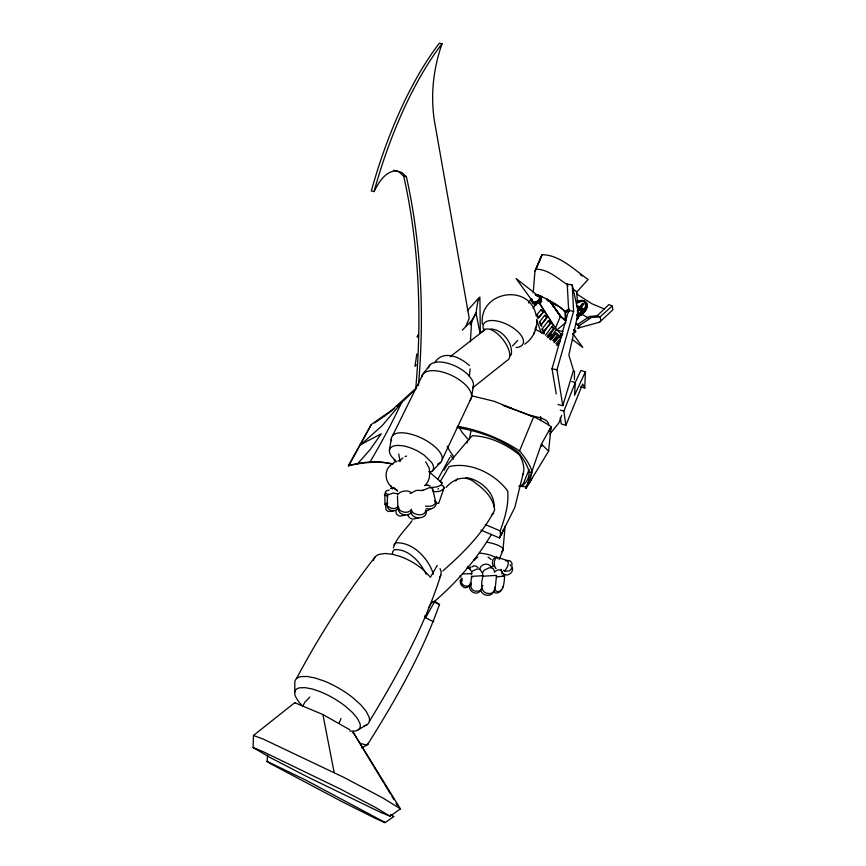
<?xml version="1.0" encoding="UTF-8"?>
<svg xmlns="http://www.w3.org/2000/svg" width="866" height="866" viewBox="0 0 866 866"><rect width="100%" height="100%" fill="white"/><g stroke="black" fill="none" stroke-linecap="round" stroke-linejoin="round"><path stroke-width="1.3" d="M574.439 379.514L574.45 371.059M512.456 567.89C513.744 573.66 505.495 577.925 502.312 572.394M294.743 692.399L294.83 682.083A46.19 15.296 30.3 0 1 300.599 676.682L306.954 676.454L315.127 677.981L324.555 681.185A40.918 13.585 30.4 0 1 353.35 698.104L360.765 704.794L366.101 711.202L369.013 716.886A46.158 15.285 30.4 0 1 363.915 725.914M531.28 299.755C532.33 310.353 548.156 295.728 536.758 294.927M531.508 299.311L532.687 302.202M531.886 299.69L532.146 301.498M532.07 299.246C532.038 305.211 542.268 300.415 538.652 296.226L516.06 278.516L532.298 300.816M398.75 453.968L400.124 461.578M550.603 429.439L551.068 426.83L548.6 451.251M411.458 509.197C408.882 514.685 397.927 512.326 397.927 506.242M353.133 733.058L353.166 732.3L400.438 808.855L390.036 816.183L380.975 812.524L306.477 776.401L270.549 757.739L253.121 747.553L253.467 735.461L294.7 702.705L322.91 714.526L349.68 729.67M387.048 504.9L387.654 495.081L393.337 492.992L397.959 493.88M524.709 344.094C533.055 338.844 537.299 328.755 536.888 319.121M580.339 386.831L584.756 388.109L585.405 371.774L580.848 370.486L574.84 383.378M482.33 324.144C478.855 290.565 530.793 282.825 536.216 316.122M571.755 381.505L575.305 382.534L574.548 395.275L585.405 371.774M415.723 388.65C422.078 317.8 419.285 245.825 403.74 176.285L399.074 171.933L396.455 170.743C385.164 171.295 378.55 182.52 374.08 191.57L371.319 191.007A253.597 101.149 -77.6 0 1 439.333 43.257L442.082 43.701C433.357 68.392 430.348 95.325 434.472 121.24L469.231 318.309L466.038 325.778M418.44 385.348C424.502 315.765 421.536 245.11 406.425 176.805L401.781 172.453L393.684 170.256M533.229 292.665L534.928 271.372L542.116 254.669C559.956 254.972 574.18 269.791 588.111 279.458L576.821 291.95L577.33 302.202M505.084 526.333L502.973 550.235L499.152 559.555M429.731 473.323L429.32 477.783L427.772 481.929L425.163 485.458M470.357 341.875L471.699 320.561L462.336 330.098M469.361 376.277L470.119 368.862M390.642 814.451L393.705 816.541L385.067 822.7L375.454 818.413L342.157 801.721L271.155 764.007L267.031 761.387L267.648 755.228M398.371 506.491C398.133 512.964 386.279 511.557 387.405 505.235M482.037 588.371L479.353 591.034L474.925 591.142L472.295 589.681L470.541 586.174L471.526 576.377L483.423 575.673L482.286 575.901M495.146 588.609L496.586 575.349L482.957 576.247C481.334 582.19 479.699 592.95 488.565 593.513C492.083 594.076 496.25 590.969 494.897 587.18M385.002 504.456L384.807 493.696M470.541 586.174L471.31 583.868M494.118 589.973C503.601 596.371 504.326 581.941 504.564 575.977L502.691 576.139M392.395 553.969L392.828 551.35L394.387 549.683C408.6 548.589 420.497 562.337 426.159 574.212M393.359 547.929C396.509 537.494 405.678 529.559 412.032 520.78M389.408 450.288L391.367 438.445M473.345 386.236L471.45 397.537L442.169 459.63M548.773 425.477C549.196 418.051 534.82 416.827 529.342 415.204M469.296 439.69L471.017 430.564M548.265 317.595L539.345 302.948L536.314 303.576M416.817 353.956L414.998 366.264L416.362 364.878M470.963 583.024C470 589.281 458.471 585.329 462.228 579.906M523.161 473.529L514.848 507.389L499.552 537.97L480.966 530.133M479.742 569.622C480.089 563.842 488.965 561.882 491.228 567.447M432.556 489.745L431.928 487.839L429.623 487.612L422.034 490.708M494.085 506.751C494.887 492.289 479.558 479.158 465.811 477.577M556.243 393.933L552.01 368.732L568.67 310.374L567.198 284.016L572.253 284.99L578.347 312.42L568.865 355.092L573.476 370.258L562.803 405.645L558.029 404.541M562.803 405.645L556.957 369.825L573.617 311.37L572.253 284.99M442.84 570.921C462.834 553.385 482.643 533.878 494.627 510.02C493.717 498.242 484.224 489.203 475.12 482.73C465.475 474.287 453.611 478.736 446.077 487.461M440.772 575.132C424.362 627.027 397.494 675.069 369.349 721.443M577.265 314.206L579.332 307.787M550.256 429.471L551.068 426.884L550.278 426.213A179.857 12.47 19.7 0 0 533.683 416.698L505.376 406.176M577.276 310.97L578.272 306.304L577.33 306.975L578.207 307.538M533.629 334.482L534.549 331.808M535.751 328.203L536.649 325.584M579.04 308.653L579.776 309.151M578.878 307.062L579.148 308.274M439.408 604.598C421.818 654.155 395.47 700.226 367.52 744.608L361.739 748.051M434.927 501.825L437.168 503.081A7.285 1.407 38.6 0 0 438.748 503.124L444.063 487.937L443.5 486.248L441.249 485.09M574.981 330.541L574.732 331.245L574.97 330.466L574.732 331.245L575.663 331.678L572.664 334.049M411.891 510.713C410.116 518.204 395.74 514.956 398.912 507.314M499.552 537.981L500.429 534.701L500.234 530.89C504.835 518.171 508.948 504.716 507.703 491.033C495.06 473.832 470.39 461.448 449.043 466.622L440.166 481.691M561.72 415.334L558.916 422.879L549.813 434.147M500.234 530.89L485.35 524.612M339.126 723.121L341.009 718.434M560.28 417.477L561.276 423.929L565.877 425.293L563.863 411.144L575.305 382.534M531.497 474.774L525.987 488.348L548.589 451.186L541.434 444.052L551.057 426.841M549.044 431.842L551.068 426.884M565.877 425.293L582.666 384.028L584.756 388.109M520.239 485.144L522.696 485.22L529.115 469.534M531.919 471.245A169.422 48.756 24.2 0 0 519.557 450.894L533.694 416.698M302.797 706.18L304.702 702.445L309.833 697.043M555.16 328.864L560.594 315.993L549.802 301.065L559.988 315.722L565.466 320.637M503.72 529.234L501.078 535.091M444.074 470.184L446.466 465.962L469.015 439.138A150.511 44.588 22.7 0 1 470.606 437.352L472.598 435.717C489.734 436.302 506.361 444.301 519.524 454.996M501.468 589.367C500.559 592.723 496.24 594.044 493.436 592.149M470.151 324.869L476.019 312.994L477.805 301.4L479.894 297.146L480.305 332.847M397.44 494.832C400.07 490.99 407.15 489.539 410.885 492.418L410.96 493.133M444.063 487.937C442.071 491.715 436.756 492.115 432.978 491.412M530.003 480.013L525.987 488.348L541.434 444.052L541.726 446.51M392.579 435.641L422.987 374.08L429.796 365.149M493.739 591.067C491.715 597.789 481.344 596.079 480.706 589.389M528.682 303.122L531.02 298.597M470.628 583.457C466.07 589.41 475.954 597.139 480.294 590.742M449.909 457.367L437.871 479.212M296.486 678.608C319.218 635.85 345.382 594.855 375.292 556.73M348.424 465.648C361.999 462.065 377.056 460.236 390.566 463.646C376.645 460.68 361.674 462.888 348.424 465.648L371.308 424.524L392.006 409.997L415.842 388.39M348.608 466.005L371.308 424.524M433.563 621.236A34.813 1.277 30.3 0 1 431.56 620.803L425.607 617.75L434.396 602.076L437.698 603.808A31.079 0.736 30.3 0 0 437.785 603.234L434.624 601.21M540.081 298.586L541.347 296.367L535.177 294.581M471.299 321.221L476.008 313.005L480.078 333.345M437.276 565.411L430.424 577.254L423.755 570.239A33.828 14.484 30.1 0 0 399.995 556.383L391.973 554.175L384.872 553.493L379.189 554.37A38.201 16.324 30.1 0 0 373.43 560.378M576.366 305.709L584.561 309.303L583.413 310.97L577.979 308.653M541.878 301.151L540.33 303.23M428.334 608.149L431.733 602.509M565.108 320.485L559.988 315.722M491.477 534.376C475.997 559.966 456.274 582.98 433.433 602.281L432.524 602.195M482.308 586.304L482.838 585.459M461.784 580.285L461.134 581.27A4.287 4.222 24.8 0 0 461.037 584.702L463.581 587.224A5.12 5.034 24.8 0 0 467.272 587.375L469.946 585.048A4.287 4.222 25 0 0 470.335 582.764M533.099 308.264L537.494 301.855M517.781 340.414L512.51 345.913M578.163 317.465C574.602 321.502 580.242 316.74 576.864 315.744M577.514 315.43L578.499 317.454L576.908 319.716A37.574 6.647 35 0 1 576.518 319.597M402.214 401.954L382.187 425.65L360.094 445.373M397.949 506.707L395.524 508.31A5.932 3.345 10.7 0 1 391.345 508.223L387.881 506.491A4.969 2.804 10.7 0 1 387.178 504.131L387.687 503.449M536.747 314.878L541.131 309.671L543.426 312.031L538.977 317.151L536.747 314.878L538.078 318.428L542.939 312.442L541.131 309.671M539.41 321.979L544.736 315.224L546.543 318.006L540.752 325.551L539.41 321.979L541.402 324.003L541.737 326.547M548.351 320.788L550.159 323.581L543.426 332.685L542.084 329.112L548.351 320.788L550.657 323.159L543.891 330.942L544.227 333.497M545.493 335.283L552.01 326.417L553.894 328.344L546.836 336.452M547.669 337.74L553.883 329.275L552.01 326.417M549.455 338.942L556.448 329.448L539.345 302.948M550.3 339.959L555.929 332.663L557.888 334.666L552.746 340.565M599.564 322.206L600.939 320.485L600.008 316.967L597.194 315.765L589.443 316.501L577.319 324.696L579.56 326.038L579.365 327.684L577.59 328.214L599.564 322.206L612.879 309.768L612.154 305.969L608.906 304.561L597.194 315.765M579.148 307.96A56.052 37.368 -36.8 0 1 582.244 303.879L582.645 303.392A1.396 0.898 -37.1 0 1 583.684 303.858L583.803 304.009A54.482 34.229 -37.2 0 1 580.242 307.939M583.803 304.009A1.396 0.898 -37 0 0 582.764 303.544L582.688 303.63A56.073 37.368 -36.7 0 0 579.592 307.722M467.369 310.634L479.32 297.406M541.402 324.003L547.009 317.562L545.493 316.003M548.86 337.101L551.415 334.157M399.843 460.463L402.82 457.952M551.047 339.494L556.178 333.594L557.888 334.666M554.013 340.641L556.578 337.708M553.85 341.691L558.992 335.791L560.984 337.827L555.853 343.715M554.153 342.633L559.274 336.755L560.984 337.827M556.448 329.448L561.709 334.839L559.988 336.809L558.289 335.737L559.274 336.755M556.957 344.841L560.378 340.923M482.005 331.981L484.614 329.037M391.01 464.869C382.642 471.288 385.651 485.101 394.918 488.965M437.915 489.203L438.488 488.586M393.857 544.833L395.697 542.863C412.898 541.715 428.627 558.667 433.422 574.19M469.827 568.02L470.79 567.003M455.516 480.987L457.562 478.801M429.633 472.63L432.275 471.082L440.707 462.314M475.174 559.144L477.794 557.119M556.881 345.393L559.598 342.633M415.983 388.802L403.199 401.066M410.246 493.479L416.221 490.437L423.517 490.362M491.52 515.227L493.728 513.181M569.612 309.173L566.407 312.031L564.242 311.024M612.154 305.969L600.008 316.967L591.532 317.4L589.443 316.501M397.223 406.262L399.215 404.541M509.793 355.969L511.243 354.757C513.365 343.51 502.204 328.972 490.611 329.048M394.182 408.741L388.076 413.537M434.624 362.605C443.684 349.171 460.095 357.193 469.491 365.539M565.953 322.574L556.513 330.238L562.781 331.418M522.696 485.22L523.616 484.484M472.5 387.968L507.216 360.397A19.041 8.465 52.2 0 0 502.659 339.18A19.041 8.465 52.2 0 0 483.693 330.974M494.324 572.004L496.673 570.467A4.936 3.128 -28.8 0 1 500.321 570.034L502.215 571.961M450.168 356.738L485.296 329.437M579.311 325.584L591.532 317.4M565.054 310.742L564.188 310.905M387.048 414.316L374.61 422.911M430.532 508.991L427.577 510.539A6.69 5.51 -40.4 0 1 425.985 510.756M462.303 578.401C459.987 579.138 459.142 582.515 461.524 583.738M539.302 303.176L541.228 300.47L541.456 296.486C549.997 300.708 558.96 305.113 565.53 312.161L565.92 319.976M391.822 464.014L395.242 461.989M358.253 729.757L367.13 724.593M359.92 445.005L381.257 433.79L370.031 449.735L357.463 463.96M390.544 488.413L394.203 488.175L397.624 491.217M418.148 518.182L412.519 519.091A8.14 6.647 -31.7 0 1 408.395 516.19L407.821 514.62M404.877 515.281L399.94 516.071A7.134 5.856 -31 0 1 396.292 513.527L395.719 510.637M505.463 560.897L509.262 560.529A4.871 4.352 89.3 0 1 511.925 563.311L511.882 567.62A6.419 5.726 89.3 0 1 509.165 570.91L505.354 571.257A4.86 4.341 89.1 0 1 504.239 570.629M471.97 566.894L472.912 566.548M387.632 502.93L385.208 504.077A5.856 1.418 -9 0 0 385.597 505.04M503.438 575.056L504.943 574.559M405.039 456.555L406.641 456.057M424.816 485.48L426.927 485.112L430.294 486.162M504.564 575.977L496.186 576.983M552.378 303.457L553.028 303.306L547.334 299.95M398.046 460.972L400.698 460.376M253.467 735.461L263.275 739.109L343.964 777.441L383.162 798.149L400.438 808.855L399.486 808.866M507.4 560.703C509.901 562.813 506.751 568.865 504.499 571.051L503.568 570.207M389.213 490.026L386.279 490.827L385.218 492.429L386.658 493.901L388.639 494.367M561.991 335.846L560.432 334.254L562.9 333.995M535.794 269.229C548.026 268.893 557.985 278.874 567.89 284.903M494.064 566.678C491.552 565.606 492.05 558.007 494.897 558.148M578.964 327.391L579.43 326.623L576.236 323.722L577.557 324.945M496.121 568.367L495.655 568.399C493.501 565.292 494.031 560.031 496.326 557.098L507.844 560.627M473.28 565.812L475.986 566.018L478.162 567.555M393.11 816.573L393.705 816.541M536.292 295.079C544.714 295.025 537.331 307.051 532.319 301.823M536.671 295.468L539.475 296.215M536.216 295.577L538.652 296.226M430.954 487.536L436.161 487.028A6.787 2.1 -13 0 0 440.881 485.231L442.32 483.228A7.891 2.436 -13 0 0 440.946 482.362M536.714 304.875L534.398 304.561L532.579 302.202M349.734 730.991L354.302 731.088A40.54 13.174 30.4 0 0 359.791 723.067L357.182 718.13L352.473 712.545L345.956 706.721A35.917 11.702 30.4 0 0 320.756 691.902L312.518 689.055L305.373 687.669L299.809 687.799A40.561 13.185 30.3 0 0 295.512 696.491L298.391 701.428L302.375 705.952M538.468 295.393L540.157 295.999M518.766 486.27L525.586 486.703A170.916 49.611 24.2 0 0 531.767 478.227M471.624 395.794L494.01 401.25L511.557 408.232M427.847 485.241L428.605 485.35M535.534 294.765L541.867 296.627M457.345 426.278C479.472 430.012 500.797 438.661 519.578 450.905M457.151 427.533C478.736 431.192 500.732 438.726 518.085 452.16A166.553 47.911 24.2 0 1 528.628 470.162L529.05 473.02A168.015 48.745 24.2 0 1 523.605 484.484M253.121 747.553L263.242 751.753L339.559 788.634L375.216 807.285L390.036 816.183M462.942 573.898L472.154 573.649M425.52 506.004C429.016 506.805 434.364 506.372 435.739 502.475L432.773 488.944M403.74 176.285L406.425 176.805M267.031 761.387L305.72 780.05L385.283 822.57M568.67 310.374L573.617 311.37M387.178 496.164L384.32 494.702M547.193 300.513L549.39 300.989M552.01 368.732L556.957 369.825M426.451 508.439C430.976 510.734 438.867 506.047 435.349 500.873M533.088 302.321C536.4 303.641 541.055 300.112 539.659 296.529M360.072 743.266L364.803 744.608A39.944 5.651 30.6 0 0 368.093 743.299M560.27 410.094L563.863 411.144M604.197 308.913L591.803 303.717L576.594 293.866M528.888 471.591L532.319 472.814M503.114 405.505L506.437 406.663M390.404 463.288L392.828 464.144M507.552 407.052L512.986 409.012M514.079 409.412L530.945 415.918M396.087 489.626L397.31 490.124M395.578 488.749L394.203 488.175M577.709 306.391L584.561 309.303M577.871 309.162A53.454 28.859 -47.7 0 0 578.694 308.826L583.413 310.97M567.771 311.154L568.789 311.598L567.262 310.147M564.156 310.872L565.53 312.161L564.989 311.922M559.598 315.549L566.083 320.907M577.59 324.977L576.778 323.96M560.432 334.254L561.709 334.839M547.983 300.361L553.515 303.555M588.674 318.06L578.499 312.485M496.9 557.78L490.048 554.987A20.156 5.196 5.6 0 0 479.959 553.114M534.798 329.058L544.032 333.854M549.596 301.108L550.776 301.769A55.023 10.576 36.5 0 1 559.447 306.932L566.407 312.031M488.045 557.055L491.217 559.49M550.202 301.487L546.424 298.922L548.016 299.842M547.615 299.939L549.282 300.903M550.105 301.379L555.95 305.016M547.897 300.318L553.19 303.403M553.937 306.986L550.126 301.4L552.789 303.436M575.663 323.808L576.637 324.414M554.294 304.128L556.502 305.59M566.819 310.515L568.421 311.641M572.285 339.375L582.742 347.439L572.718 333.388M473.875 559.577L474.698 560.215M580.209 274.522L582.147 276.038M564.892 318.829L566.072 319.76M572.783 288.757L576.821 291.95M566.97 310.115L568.8 311.587M567.457 310.136L569.081 311.424M396.693 461.773L391.768 456.772A25.06 10.381 25.8 0 1 390.469 447.841L392.958 446.174L396.747 445.416L401.575 445.622A23.642 9.797 25.8 0 1 418.711 451.63L423.95 454.964L431.474 462.271A25.06 10.37 25.8 0 1 432.275 471.082M496.803 557.076L497.582 558.159M428.832 471.58L441.855 482.719M471.84 576.312L472.684 577.07M578.456 307.224L579.224 307.971M542.084 329.112L543.891 330.942M581.411 309.573A55.597 38.591 -46.7 0 1 582.948 311.24L583.078 311.37A1.396 0.974 -44.5 0 1 581.865 312.485L581.736 312.355A55.413 38.905 -42.3 0 1 579.235 308.891M467.986 566.212L469.545 569.038M467.683 438.91L461.74 431.896L459.218 427.263M425.661 461.805L428.995 467.564L429.763 472.002M574.082 329.773L575.663 331.678L575.5 330.531M573.465 329.491L575.046 331.397M410.885 510.399C413.699 515.486 425.455 517.186 425.856 509.825C429.276 519.113 412.346 520.823 410.949 512.217M549.401 300.643L560.594 315.993M555.052 308.523L558.418 313.568M435.013 500.7L435.598 501.544M553.731 306.726L550.7 302.266M549.574 319.727L553.266 325.757M353.166 732.3L383.584 782.583M384.19 783.557L390.501 794.014M391.833 796.211L393.954 799.729M396.022 803.15L397.407 805.434M557.985 312.853L558.353 313.449M468.138 566.829L468.603 567.62M483.282 576.171L482.514 573.844A7.209 5.207 -16.6 0 1 484.419 570.077L488.835 567.934A5.813 4.2 -16.6 0 1 493.165 568.691L494.854 571.896M460.084 575.522L460.993 577.2M370.161 462.379L369.988 462.022A639.346 504.943 -37 0 0 402.062 401.553M424.719 615.856L425.607 617.75M294.7 702.705L294.96 703.268M536.671 320.463L541.358 332.966M440.036 568.572L440.924 570.997A33.871 14.863 30.2 0 1 439.625 577.351M391.172 485.967L392.276 489.041M433.097 601.329L433.433 602.281M567.198 284.016L567.793 286.624M501.208 569.254L501.587 570.9M322.91 714.526L334.168 772.559M510.28 564.719L510.464 565.812M387.362 495.698L387.448 496.305M481.929 572.588L480.435 569.796A5.066 3.67 -16.1 0 0 476.646 569.135L472.804 570.997A6.279 4.546 -16.1 0 0 471.169 574.288M471.191 571.116L469.957 568.745A4.124 3.063 -10.4 0 0 466.85 568.042M565.054 313.167L565.368 319.37M502.583 586.899L502.626 588.111M397.483 496.088L397.895 507.389M374.058 191.559A253.814 100.824 -77.6 0 1 442.071 43.657M394.409 460.95A15.404 4.092 23.5 0 1 394.301 459.749M453.524 459.067A170.353 50.715 21 0 1 450.547 455.44M453.513 456.285A167.344 49.806 21 0 1 447.148 446.109M540.492 416.459A133.949 35.896 18.3 0 1 540.785 420.605M421.655 377.132A27.084 12.73 25.8 0 1 452.16 375.649A27.084 12.73 25.8 0 1 469.881 400.471M428.562 367.931A24.356 11.626 25.8 0 1 432.48 363.168L436.464 362.118A24.356 11.626 25.8 0 1 468.517 375.195L471.602 379.135A24.356 11.626 25.8 0 1 472.565 388.109M391.519 440.718A27.712 11.702 25.8 0 1 422.998 438.813A27.712 11.702 25.8 0 1 437.633 464.068M483.997 330.292A22.3 10.381 26.8 0 1 492.592 320.507A21.986 10.23 26.8 0 1 521.657 336.225A22.289 10.37 26.8 0 1 516.093 347.558M466.871 443.121A150.511 44.588 22.7 0 1 467.748 441.054M519.546 454.996A155.36 45.584 25.9 0 1 522.382 475.553M487.471 542.289A23.674 6.289 5.5 0 1 501.587 551.707M394.041 510.388A5.25 4.373 -25.2 0 1 392.828 511.113L388.726 511.503A5.824 4.85 -25.2 0 1 385.803 509.219L385.792 505.592A5.25 4.373 -25.2 0 1 387.481 503.492M582.948 311.24A1.396 0.974 -44.5 0 1 581.736 312.355L581.573 312.139A55.37 38.894 -42.3 0 1 579.127 308.729M581.519 309.725A55.63 38.656 -46.7 0 1 583.078 311.37M580.415 308.707A55.63 38.656 -46.7 0 1 580.696 308.956M578.867 308.935A53.465 28.838 -47.7 0 1 578.044 309.27M583.684 303.858A54.504 34.25 -37.3 0 1 580.101 307.776M577.395 303.122A8.974 5.726 -46 0 1 587.018 305.395A8.974 5.726 -46 0 1 577.806 316.22M578.336 301.13A8.898 5.672 -46 0 1 585.936 305.384A8.898 5.672 -46 0 1 576.832 315.213M579.311 301.769A9.299 5.932 -46 0 1 587.256 306.218A9.299 5.932 -46 0 1 577.741 316.491M576.518 302.44A8.563 5.467 -46 0 1 584.095 301.325A8.563 5.467 -46 0 1 584.853 308.264L582.309 311.836A8.563 5.467 -46 0 1 576.897 314.943M578.499 317.454A37.574 6.733 35 0 1 577.286 317.086M502.215 571.961A6.03 3.81 -28.7 0 1 501.89 574.028M491.498 566.862A4.471 4.016 -85.9 0 1 492.494 566.732M540.969 257.061L534.928 271.372L542.116 254.669L540.969 257.061M418.126 335.012L417.26 336.939L418.126 335.012"/></g></svg>
